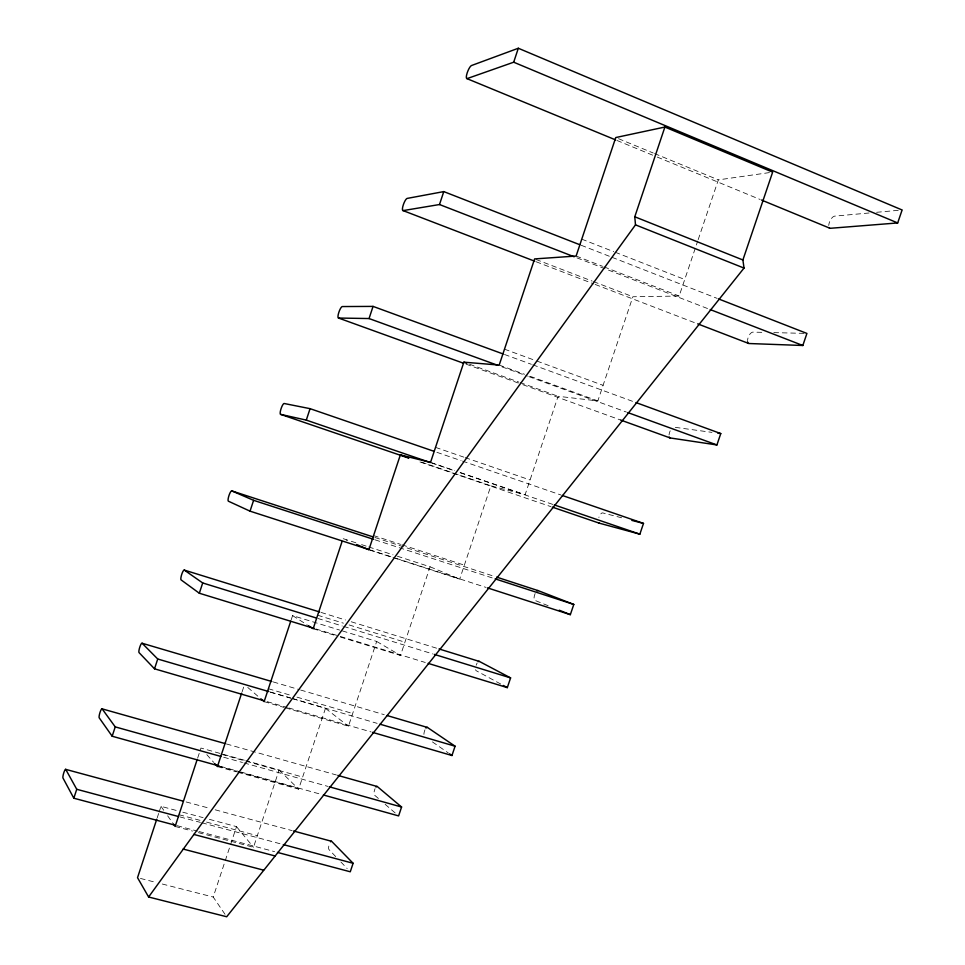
<?xml version="1.0" encoding="UTF-8"?>
<svg xmlns="http://www.w3.org/2000/svg" width="965" height="965" viewBox="0 0 965 965"><rect width="100%" height="100%" fill="white"/><g stroke="black" fill="none" stroke-linecap="round" stroke-linejoin="round"><path stroke-width="0.72" stroke-dasharray="4.83 3.62" d="M157.235 817.753L158.646 813.471M159.104 812.035L160.986 806.33L176.969 810.624M197.692 757.983L200.961 748.056L244.386 760.227M242.143 691.712L244.012 686.019M291.189 619.82L292.588 615.598L339.62 630.061M225.014 914.289L213.217 897.04L236.509 826.619L208.91 819.213M198.356 832.626L253.493 847.282L279.126 769.961L245.834 760.625M237.728 772.241L298.631 789.165L325.47 708.346L292.214 698.6M285.58 707.876L348.462 726.199L376.676 641.448L341.043 630.495M340.38 637.033L400.499 655.452L430.076 566.793L394.395 555.249M392.996 557.565L459.69 579.121L490.883 485.829L525.117 494.719L558.12 396.289L597.842 400.921L632.871 296.75L679.155 296.038L697.695 241.069M698.178 239.646L718.346 179.876L772.651 172.132M869.091 212.988L834.568 216.136A6.574 2.835 -65.1 0 0 828.73 225.472M876.594 212.3L902.118 209.984M761.783 332.334L752.76 332.117A6.092 2.593 -67.3 0 0 747.489 340.597M773.821 332.623L805.425 333.395M675.307 427.362L711.977 432.368M140.432 878.427L156.439 882.517M162.265 884.012L213.217 897.04M621.617 517.771L602.655 512.898A5.404 2.147 -70.6 0 0 598.867 517.469M177.126 825.702L197.499 831.13M198.947 831.516L274.603 851.649M175.135 826.45L192.554 831.082M179.008 814.713L200.768 820.54M206.57 822.096L257.329 835.702M180.021 816.933L200.382 822.385M201.83 822.771L281.84 844.194M182.771 812.18L203.108 817.645M186.136 801.951L209.369 808.236M215.183 809.804L292.166 830.636M220.671 766.415L239.477 771.638M240.924 772.048L321.936 794.581M218.018 766.041L236.835 771.264M238.283 771.674L297.618 788.164M217.427 766.596L236.28 771.831M221.48 754.316L244.676 760.818M246.123 761.228L302.648 777.066M223.699 757.236L242.505 762.495M243.952 762.905L327.835 786.379M226.401 743.943L336.411 774.992M267.148 701.639L287.353 707.538M288.8 707.96L371.103 731.94M264.145 701.627L284.156 707.466M270.321 692.026L290.537 697.948M291.973 698.371L377.134 723.352M270.514 692.231L290.767 698.165M273.264 681.941L299.198 689.601M300.634 690.023L384.227 714.691M268.403 688.745L291.261 695.463M296.979 697.14L352.683 713.509M315.905 628.963L338.932 636.019M340.368 636.466L425.288 662.485M313.179 628.71L334.65 635.284M321.019 612.413L345.482 619.988M351.236 621.774L437.591 648.504M317.654 615.224L343.407 623.173M349.125 624.946L404.926 642.183M317.799 618.444L342.249 625.996M343.697 626.43L432.899 653.944M355.856 542.776L343.021 538.627L347.098 540.388M361.573 544.622L367.279 546.48M368.702 546.938L392.972 554.791M370.15 549.966L394.456 557.83M395.891 558.289L485.974 587.395M368.871 549.773L391.573 557.107M373.588 535.575L400.535 544.356M401.947 544.815L464.358 565.152M374.927 537.493L495.178 576.648M375.096 539.833L493.742 578.409M430.535 462.38L454.539 470.582M460.184 472.512L525.117 494.719M431.729 463.007L454.539 470.811M460.245 472.754L552.897 504.442M421.572 462.163L490.883 485.829M419.992 461.958L550.846 506.625M435.529 447.374L463.743 457.108M465.154 457.603L530.062 479.979M436.88 452.308L461.101 460.643M462.537 461.125L560.846 494.961M469.497 364.227L518.736 382.044M520.135 382.55L558.12 396.289M466.083 364.167L521.365 384.142M522.789 384.661L620.579 420.016M499.195 365.06L524.562 374.275M530.195 376.326L597.842 400.921M501.969 366.857L527.421 376.097M528.844 376.615L626.406 412.067M504.49 349.173L535.479 360.536M536.89 361.055L603.089 385.325M504.514 354.481L531.365 364.3M532.777 364.818L634.548 402.043M536.154 261.768L593.752 283.903M595.152 284.446L696.284 323.323M536.009 259.464L592.16 281.08M593.559 281.623L632.871 296.75M576.117 256.039L602.57 266.304M603.957 266.847L679.155 296.038M576.974 257.872L708.829 309.029M581.762 239.151L613.764 251.684M615.163 252.227L684.74 279.488M581.183 245.267L610.628 256.762M612.027 257.317L717.188 298.39M548.132 605.718L534.839 600.375A5.139 1.954 -71.9 0 1 535.153 593.547M618.529 138.695L653.184 152.989M654.572 153.568L718.346 179.876M616.912 140.444L655.85 156.487M657.249 157.066L760.155 199.478M430.076 566.793L459.69 579.121M500.714 684.028L476.215 670.723A4.909 1.785 -72.9 0 1 475.624 669.662M376.676 641.448L400.499 655.452M292.588 615.598L307.123 624.85M432.429 741.904L448.303 752.953M325.47 708.346L348.462 726.199M378.389 798.465L374.468 795.076A4.535 1.496 -74.4 0 1 375.059 788.695M385.131 804.279L395.24 813M247.764 687.442L258.68 696.899M279.126 769.961L298.631 789.165M335.711 856.594L328.981 849.574A4.379 1.375 -75 0 1 329.644 843.338M340.91 862.01L347.147 868.524M206.824 754.642L213.651 762.338M236.509 826.619L253.493 847.282M160.986 806.33L164.315 811.07M167.645 815.799L173.471 824.086M423.912 734.365A4.729 1.641 -73.8 0 1 424.986 729.817M476.179 665.223A4.909 1.785 -72.9 0 1 477.18 663.015M669.059 434.95A5.718 2.352 -69.1 0 1 670.205 430.836"/><path stroke-width="1.45" d="M73.823 798.212L76.742 789.286L65.777 769.455A4.584 0.832 -73.9 0 0 63.823 772.712A4.584 0.832 -73.9 0 0 62.978 778.019L73.823 798.212L175.666 825.316M112.169 736.235L115.233 726.886L102.133 708.889A4.753 0.917 -73.6 0 0 100.01 712.435A4.753 0.917 -73.6 0 0 99.214 717.839L112.169 736.235L219.224 766.005M154.521 668.817L157.729 659.011L142.12 643.245A4.958 1.001 -73.2 0 0 139.792 647.117A4.958 1.001 -73.2 0 0 139.056 652.617L154.521 668.817L264.253 700.807M199.321 593.234L202.698 582.957L184.291 570.086A5.175 1.098 -72.7 0 0 181.746 574.32A5.175 1.098 -72.7 0 0 181.07 579.881L199.321 593.234L314.457 628.529M250.032 511.161L253.602 500.328L231.769 490.895A5.428 1.206 -72.1 0 0 228.97 495.552A5.428 1.206 -72.1 0 0 228.391 501.197L250.032 511.161L368.727 549.507M156.764 819.176L137.525 877.68L148.61 897.004L226.691 916.75L744.027 268.077L742.893 259.971L772.651 172.132L664.885 127.054L615.754 137.549L576.117 256.039L534.598 258.922L499.195 365.06L463.863 362.189L430.535 462.38L400.354 454.913L368.871 549.773L356.628 544.489M310.067 408.665L284.168 403.503A5.718 1.327 -71.4 0 0 281.08 408.653A5.718 1.327 -71.4 0 0 280.598 414.359L306.291 420.113L310.067 408.665L434.033 451.318M197.222 759.395L175.135 826.45L173.471 824.086M241.672 693.135L217.427 766.596L214.628 763.436M373.057 306.4L342.298 306.556A6.067 1.472 -70.6 0 0 338.86 312.298A6.067 1.472 -70.6 0 0 338.522 318.04L369.052 318.546L373.057 306.4L503.103 353.962M290.73 621.219L264.145 701.627L260.864 698.793M443.779 191.601L407.146 198.416A6.478 1.628 -69.6 0 0 403.31 204.833A6.478 1.628 -69.6 0 0 403.129 210.599L439.497 204.532L443.779 191.601L579.784 244.724M342.08 541.462L313.179 628.71L308.342 625.622M518.314 48.25L471.523 65.523A7.02 1.785 -68.5 0 0 467.205 72.821A7.02 1.785 -68.5 0 0 467.217 78.563L513.694 62.206L518.314 48.25L902.118 209.984L897.679 222.939L830.431 228.283A6.574 2.835 -65.1 0 1 829.128 227.595M330.537 841.794A4.379 1.375 -75 0 1 331.707 841.396L353.106 863.277L350.271 871.781L277.522 852.421M376.024 787.066A4.535 1.496 -74.4 0 1 377.315 786.559L401.585 807.017L398.617 815.908L323.384 794.979M372.55 732.363L451.958 755.511L455.082 746.21L427.459 727.453L387.11 715.548M148.61 897.004L635.489 224.857L634.777 216.775L664.885 127.054M428.158 663.365L507.313 687.623L510.594 677.9L479.34 661.423L439.039 648.95M487.409 587.854L570.339 614.657L573.789 604.44L538.12 590.628L496.601 577.106M552.269 507.108L599.205 523.139L639.855 534.176L643.498 523.404L562.281 495.455M620.579 420.016L670.192 437.953L716.911 444.949L720.771 433.575L635.959 402.562M747.525 341.779A6.092 2.593 -67.3 0 0 748.888 343.516L802.82 345.494L806.921 333.432L718.587 298.933M717.839 433.176L720.771 433.575M631.834 520.4L643.498 523.404M183.145 849.055L263.626 870.165M193.772 834.411L274.965 855.955M76.742 789.286L178.561 816.547M283.288 844.58L353.106 863.277M65.584 769.334L183.229 801.167M293.613 831.022L331.381 841.239M115.233 726.886L220.804 756.427M329.27 786.789L401.585 807.017M101.916 708.805L224.954 743.533M337.859 775.402L376.941 786.427M157.729 659.011L268.885 691.603M380.029 724.196L455.082 746.21M142.12 643.245L271.816 681.519M184.291 570.086L319.572 611.967M202.698 582.957L316.363 618.01M434.334 654.391L510.594 677.9M231.769 490.895L373.491 537.035M253.602 500.328L373.672 539.363M495.166 578.867L573.789 604.44M306.291 420.113L430.306 462.524M554.32 504.924L639.855 534.176M400.354 454.913L408.846 457.808M280.598 414.359L408.617 458.073M463.863 362.189L466.674 363.214M338.522 318.04L463.248 363.142M369.052 318.546L497.735 365.313M627.829 412.586L716.911 444.949M402.731 210.466L534.755 261.226M697.683 323.866L748.249 343.299M439.497 204.532L574.163 256.774M710.228 309.572L802.82 345.494M635.489 224.857L744.027 268.077M634.777 216.775L742.893 259.971M559.242 610.194L570.339 614.657M466.722 78.539L615.525 139.865M761.542 200.057L829.683 228.138M513.694 62.206L897.679 222.939M503.356 685.464L507.313 687.623M449.521 753.81L451.958 755.511M426.023 728.08A4.729 1.641 -73.8 0 1 427.459 727.453M478.326 661.628A4.909 1.785 -72.9 0 1 479.34 661.423M599.205 523.139A5.404 2.147 -70.6 0 1 598.722 522.813M536.986 590.93A5.139 1.954 -71.9 0 1 538.12 590.628M670.192 437.953A5.718 2.352 -69.1 0 1 669.252 437.048"/></g></svg>
